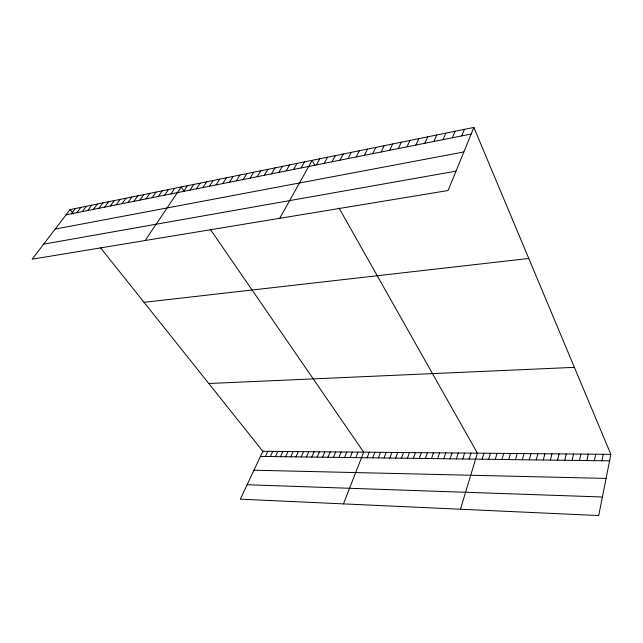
<?xml version="1.0" encoding="UTF-8"?>
<svg xmlns="http://www.w3.org/2000/svg" width="643" height="643" viewBox="0 0 643 643"><rect width="100%" height="100%" fill="white"/><g stroke="black" fill="none" stroke-linecap="round" stroke-linejoin="round"><path stroke-width="0.96" d="M473.875 127.443L448.091 190.513L32.15 259.185L70.071 209.586L473.875 127.443L610.85 454.352L598.713 515.557L240.337 499.169L262.842 451.29L100.372 247.579M601.928 460.742L603.255 454.28M594.373 460.645L595.723 454.215M586.874 460.557L588.257 454.151M579.447 460.46L580.862 454.087M572.093 460.364L573.532 454.022M564.795 460.275L566.274 453.958M557.569 460.179L559.072 453.894M550.408 460.091L551.935 453.829M543.303 460.002L544.862 453.765M536.27 459.914L537.853 453.709M529.285 459.825L530.901 453.645M522.373 459.737L524.005 453.588M515.517 459.649L517.181 453.524M508.717 459.56L510.405 453.468M501.982 459.48L503.686 453.403M495.295 459.391L497.031 453.347M488.672 459.311L490.432 453.291M482.105 459.223L483.882 453.235M460.444 509.24L477.395 453.178L339.054 208.099M469.133 459.062L470.957 453.114M462.727 458.981L464.576 453.066M456.377 458.901L458.25 453.01M450.076 458.821L451.973 452.953M443.831 458.74L445.744 452.897M437.634 458.66L439.571 452.841M431.493 458.58L433.446 452.785M425.401 458.507L427.37 452.736M419.357 458.427L421.342 452.68M413.361 458.355L415.37 452.632M407.413 458.274L409.438 452.576M401.513 458.202L403.563 452.527M395.662 458.129L397.728 452.471M389.859 458.057L391.933 452.423M384.096 457.977L386.194 452.375M378.389 457.904L380.495 452.318M372.715 457.832L374.845 452.27M367.097 457.768L369.235 452.222M343.442 503.887L363.673 452.174L210.357 229.382M355.812 457.623L357.982 452.125M350.154 457.551L352.34 452.077M344.535 457.478L346.746 452.029M338.965 457.406L341.192 451.973M333.444 457.334L335.678 451.925M461.674 135.922L464.423 129.364M327.962 457.269L330.213 451.876M322.521 457.197L324.787 451.836M317.128 457.133L319.402 451.788M452.286 137.795L455.075 131.26M311.775 457.06L314.065 451.74M306.462 456.996L308.769 451.691M443.011 139.644L445.848 133.141M301.189 456.932L303.504 451.643M433.848 141.476L436.726 134.998M295.957 456.86L298.288 451.603M290.765 456.795L293.112 451.555M285.621 456.731L287.968 451.507M424.798 143.276L427.724 136.83M280.501 456.667L282.872 451.466M275.429 456.602L277.808 451.418M415.86 145.061L418.818 138.639M270.398 456.538L272.785 451.378M265.398 456.474L267.793 451.33M407.027 146.829L410.025 140.431M398.298 148.565L401.336 142.199M389.666 150.285L392.744 143.944M381.146 151.989L384.257 145.672M372.715 153.669L375.866 147.376M364.388 155.333L367.579 149.063M356.158 156.972L359.381 150.735M348.024 158.596L351.271 152.383M339.978 160.203L343.266 154.007M332.029 161.787L335.341 155.622M324.16 163.354L327.504 157.213M316.388 164.905L319.764 158.789M279.737 218.307L312.104 160.348L314.909 165.323M301.101 167.96L304.525 161.891M293.578 169.455L297.034 163.41M286.143 170.942L289.623 164.921M278.789 172.404L282.293 166.408M271.515 173.859L275.043 167.887M264.321 175.29L267.874 169.35M257.2 176.712L260.777 170.789M250.159 178.119L253.76 172.22M243.191 179.51L246.808 173.634M236.294 180.884L239.935 175.033M229.471 182.242L233.136 176.415M222.719 183.593L226.4 177.781M216.04 184.927L219.745 179.14M209.433 186.245L213.146 180.482M202.891 187.547L206.628 181.808M196.412 188.841L200.166 183.118M190.006 190.119L193.776 184.42M183.657 191.381L187.443 185.706M145.181 240.522L181.181 186.984L184.019 191.108M170.974 193.913L174.792 188.278M164.632 195.183L168.466 189.564M158.363 196.428L162.205 190.842M152.15 197.666L156.008 192.104M146.001 198.896L149.875 193.35M139.917 200.11L143.807 194.588M133.889 201.315L137.795 195.81M127.925 202.505L131.839 197.015M122.025 203.678L125.948 198.221M116.174 204.844L120.112 199.402M110.387 206.001L114.333 200.584M104.656 207.142L108.611 201.741M98.982 208.276L102.944 202.899M93.356 209.401L97.334 204.04M87.794 210.51L91.78 205.165M82.28 211.611L86.275 206.29M76.814 212.696L80.817 207.4M71.405 213.773L75.416 208.493M66.044 214.842L471.182 134.025M55.169 229.077L463.852 151.965M43.652 244.147L456.008 171.151M144.032 302.323L528.779 258.47M208.79 383.509L574.4 367.346M262.842 451.29L610.85 454.352M260.439 456.409L609.564 460.838M253.945 470.21L606.084 478.4M247.113 484.75L602.395 496.999M70.071 209.586L73.599 214.006"/></g></svg>
